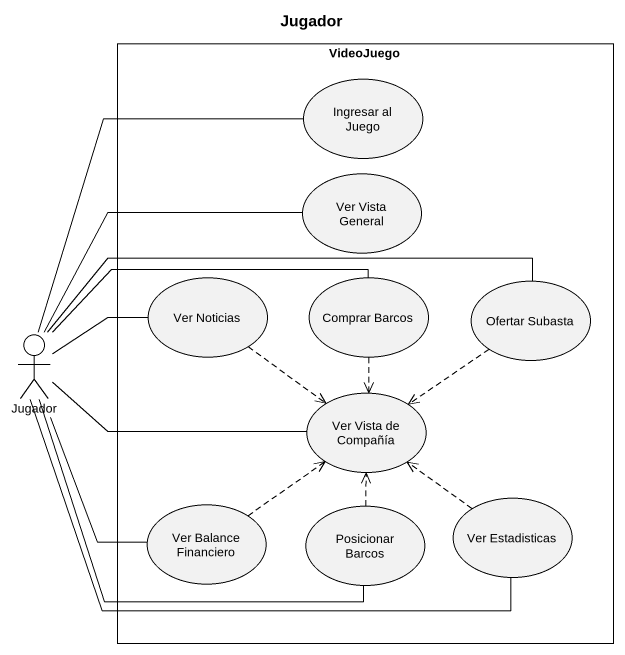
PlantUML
@startuml
title Jugador
rectangle VideoJuego {
  usecase "Ingresar al Juego" as Ingresar_al_Juego
  usecase "Ver Vista General" as Ver_Vista_General
  usecase "Ver Noticias" as Ver_Noticias
  usecase "Comprar Barcos" as Comprar_Barcos
  usecase "Ofertar Subasta" as Ofertar_Subasta
  usecase "Ver Vista de Compañía" as Ver_Vista_de_Compañía
  usecase "Ver Balance Financiero" as Ver_Balance_Financiero
  usecase "Posicionar Barcos" as Posicionar_Barcos
  usecase "Ver Estadisticas" as Ver_Estadisticas
}
actor Jugador
Ver_Noticias ..> Ver_Vista_de_Compañía
Comprar_Barcos ..> Ver_Vista_de_Compañía
Ofertar_Subasta ..> Ver_Vista_de_Compañía
Jugador -up- Ingresar_al_Juego
Jugador -right- Ver_Vista_General
Jugador -right- Ver_Noticias
Jugador -right- Comprar_Barcos
Jugador -right- Ofertar_Subasta
Jugador -right- Ver_Vista_de_Compañía
Jugador -- Ver_Balance_Financiero
Jugador -right- Posicionar_Barcos
Jugador -right- Ver_Estadisticas
Ver_Balance_Financiero .up.> Ver_Vista_de_Compañía
Posicionar_Barcos .up.> Ver_Vista_de_Compañía
Ver_Estadisticas .up.> Ver_Vista_de_Compañía
@enduml
